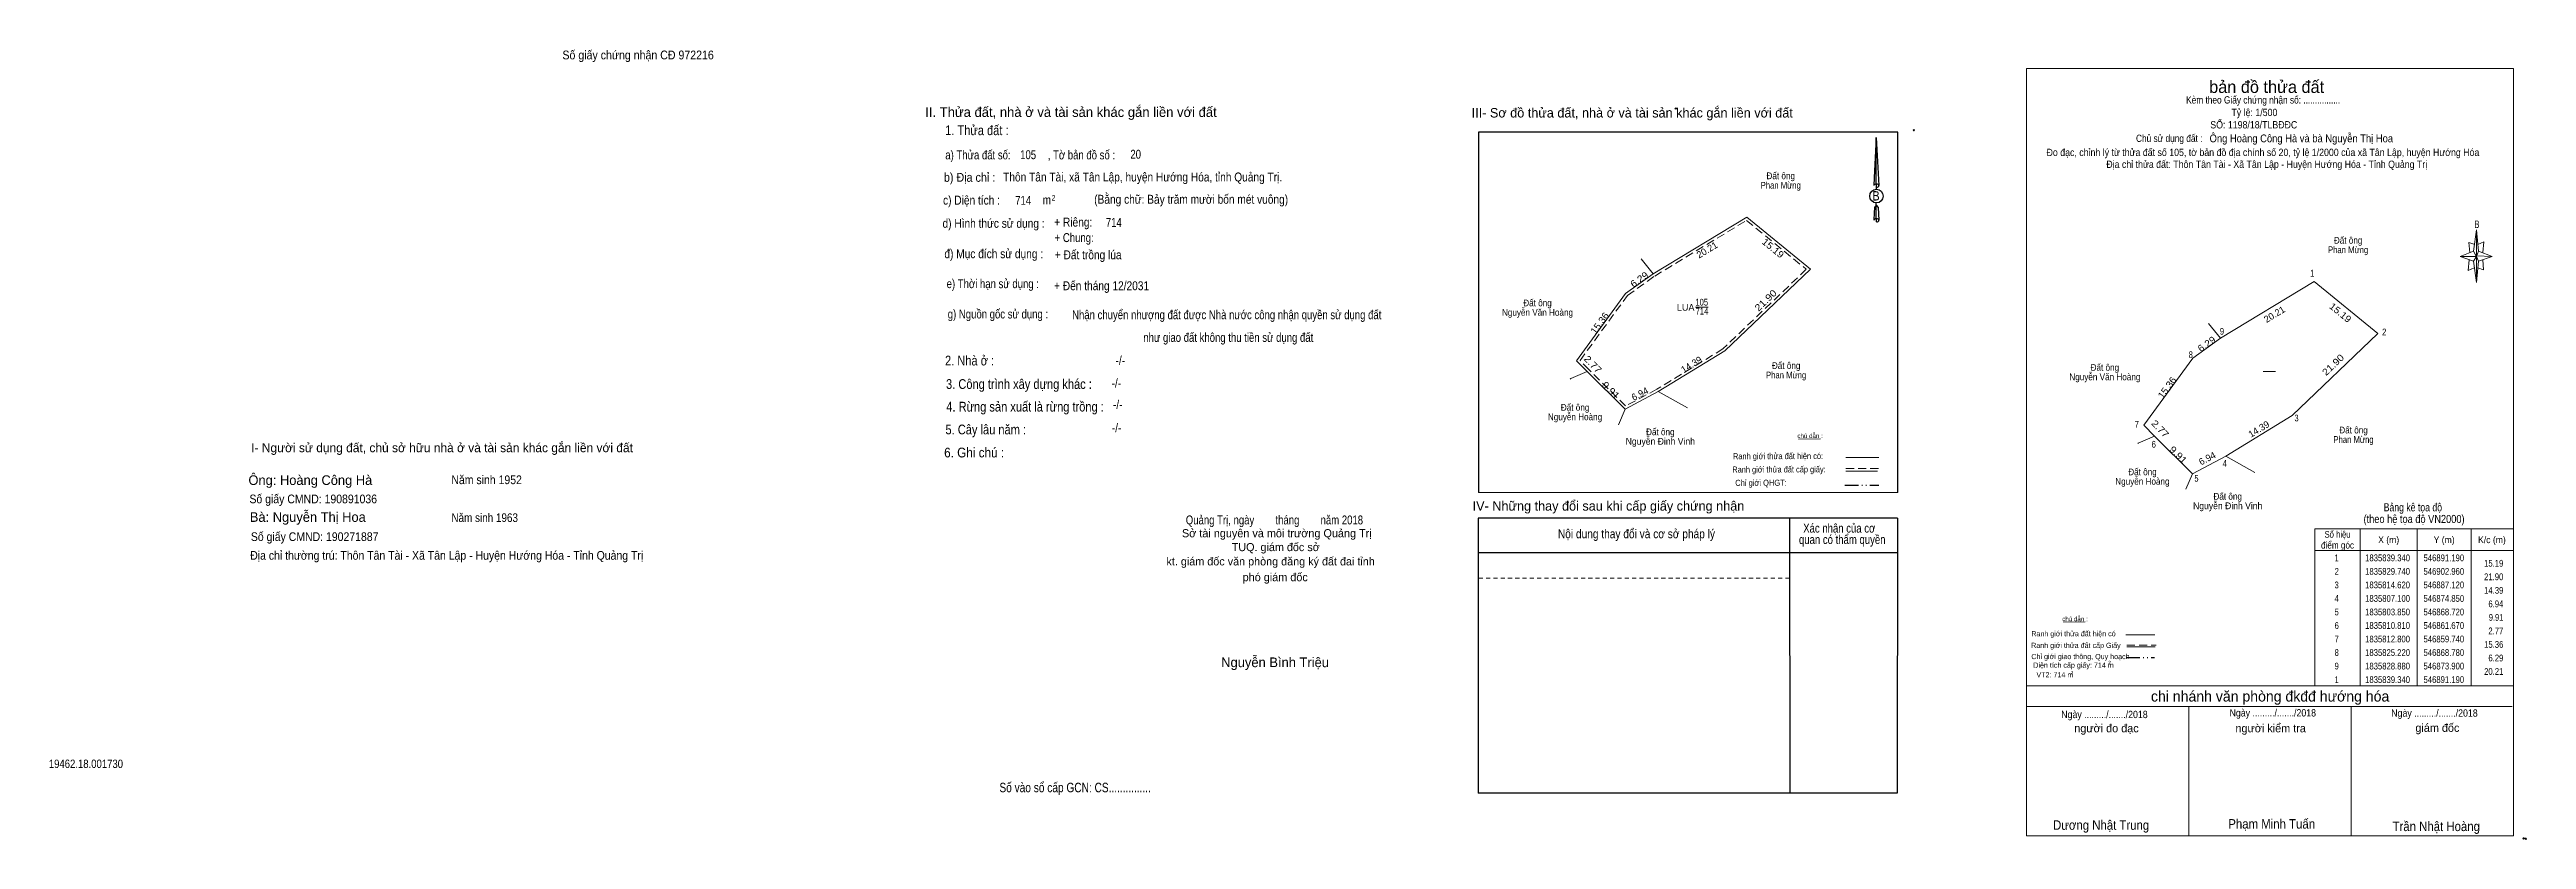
# Model space of a CAD drawing. Header units: metres. Extents: x 546473 to 546930, y 1835736 to 1835882.
import ezdxf
from ezdxf.enums import TextEntityAlignment as Align

# ---------------------------------------------------------------- set-up
doc = ezdxf.new("R2010")
doc.units = ezdxf.units.M
doc.header["$LTSCALE"] = 0.5
doc.header["$PDMODE"] = 32
doc.header["$PDSIZE"] = 0.25
for name, pattern in [('DASH_DOUBLE_DOT', [9.2, 5, -1.2, 0.3, -1.2, 0.3, -1.2]), ('MEDIUM_DASHED', [4.5, 3, -1.5]), ('SHORT_DASHED', [2.7, 1.5, -1.2])]:
    doc.linetypes.add(name, pattern=pattern)
for name, color, linetype, lineweight in [('10', 7, 'Continuous', 13), ('28', 7, 'Continuous', 25), ('42', 7, 'Continuous', 13), ('5', 7, 'Continuous', 13), ('54', 7, 'Continuous', 13), ('63', 7, 'Continuous', 25)]:
    doc.layers.add(name, color=color, linetype=linetype, lineweight=lineweight)
for name, color, linetype in [('18', 7, 'Continuous'), ('19', 7, 'Continuous'), ('34', 7, 'Continuous'), ('40', 7, 'Continuous'), ('43', 7, 'Continuous'), ('45', 7, 'Continuous'), ('6', 7, 'Continuous'), ('7', 7, 'Continuous'), ('8', 7, 'Continuous')]:
    doc.layers.add(name, color=color, linetype=linetype)

msp = doc.modelspace()

# ---------------------------------------------------------------- linework, layer by layer
at = {"layer": '10'}
for p, q in [((546871.7, 1835831.61), (546873.9, 1835828.88)), ((546861.67, 1835810.81), (546868.72, 1835803.85)), ((546868.72, 1835803.85), (546874.85, 1835807.1)), ((546880.27, 1835804.08), (546874.85, 1835807.1)), ((546867.49, 1835800.97), (546868.72, 1835803.85))]:
    msp.add_line(p, q, dxfattribs=at)
for points in [[(546873.9, 1835828.88), (546891.19, 1835839.34), (546902.96, 1835829.74), (546887.12, 1835814.62), (546874.85, 1835807.1)], [(546861.67, 1835810.81), (546859.74, 1835812.8), (546868.78, 1835825.22), (546873.9, 1835828.88)], [(546858.58, 1835809.42), (546858.65, 1835809.51), (546861.67, 1835810.81)]]:
    msp.add_lwpolyline(points, dxfattribs=at)
at = {"layer": '28'}
for p, q in [((546794.24, 1835795.66), (546794.28, 1835744.78)), ((546814.17, 1835795.66), (546814.13, 1835744.78)), ((546814.16, 1835789.2), (546736.65, 1835789.2)), ((546814.13, 1835744.78), (546736.65, 1835744.78))]:
    msp.add_line(p, q, dxfattribs=at)
at = {"layer": '28', "linetype": 'SHORT_DASHED', "lineweight": 13}
msp.add_line((546794.22, 1835784.52), (546736.65, 1835784.52), dxfattribs=at)
at = {"layer": '28'}
msp.add_lwpolyline([(546814.17, 1835795.66), (546736.65, 1835795.66), (546736.65, 1835744.78)], dxfattribs=at)
at = {"layer": '42'}
msp.add_line((546736.72, 1835800.36), (546814.25, 1835800.36), dxfattribs=at)
at = {"layer": '5'}
for p, q in [((546920.69, 1835845), (546921.19, 1835848.9)), ((546920.69, 1835843.1), (546918.19, 1835844)), ((546921.59, 1835845), (546924.09, 1835844)), ((546922.39, 1835843.4), (546922.49, 1835841.5)), ((546921.59, 1835843.1), (546921.19, 1835839.2)), ((546922.49, 1835841.5), (546921.49, 1835841.9)), ((546856.38, 1835774.08), (546861.76, 1835774.08)), ((546856.58, 1835771.84), (546861.84, 1835771.84)), ((546838.03, 1835764.64), (546928.03, 1835764.64)), ((546838.03, 1835760.84), (546927.83, 1835760.84)), ((546838.03, 1835760.84), (546927.83, 1835760.84)), ((546838.03, 1835760.84), (546927.83, 1835760.84)), ((546868.03, 1835736.94), (546868.03, 1835760.84)), ((546898.03, 1835736.94), (546898.03, 1835760.84)), ((546928.03, 1835736.94), (546838.03, 1835736.94))]:
    msp.add_line(p, q, dxfattribs=at)
at = {"layer": '5', "linetype": 'MEDIUM_DASHED'}
msp.add_line((546856.58, 1835772.16), (546862.02, 1835772.16), dxfattribs=at)
at = {"layer": '5', "linetype": 'DASH_DOUBLE_DOT', "lineweight": 25}
msp.add_line((546856.48, 1835769.86), (546861.71, 1835769.86), dxfattribs=at)
at = {"layer": '5'}
for points in [[(546838.03, 1835878.74), (546928.03, 1835878.74), (546928.03, 1835736.94), (546838.03, 1835736.94)], [(546921.19, 1835848.9), (546921.59, 1835845), (546921.19, 1835844)], [(546921.19, 1835844), (546918.19, 1835844), (546920.69, 1835845), (546921.59, 1835843.1), (546924.09, 1835844), (546921.19, 1835844.1)], [(546921.19, 1835844), (546921.19, 1835839.2), (546920.69, 1835843.1)]]:
    msp.add_lwpolyline(points, close=True, dxfattribs=at)
for points in [[(546921.19, 1835844), (546920.69, 1835845), (546918.19, 1835844)], [(546919.89, 1835843.4), (546919.69, 1835841.4), (546920.79, 1835841.9)], [(546920.89, 1835846.2), (546919.79, 1835846.6), (546919.99, 1835844.7)], [(546921.19, 1835844), (546921.59, 1835843.1), (546924.09, 1835844)], [(546921.49, 1835846.2), (546922.59, 1835846.7), (546922.39, 1835844.7)]]:
    msp.add_lwpolyline(points, dxfattribs=at)
for p in [(546817.2, 1835867.32), (546929.93, 1835736.44), (546930.33, 1835736.38)]:
    msp.add_point(p, dxfattribs=at)
at = {"layer": '54'}
for p, q in [((546766.81, 1835843.53), (546769.01, 1835840.8)), ((546776.86, 1835834.63), (546779.16, 1835834.63)), ((546756.78, 1835822.73), (546763.83, 1835815.77)), ((546762.6, 1835812.89), (546763.83, 1835815.77)), ((546763.83, 1835815.77), (546769.96, 1835819.02)), ((546775.38, 1835816), (546769.96, 1835819.02)), ((546795.88, 1835810.24), (546799.92, 1835810.3))]:
    msp.add_line(p, q, dxfattribs=at)
at = {"layer": '54', "linetype": 'MEDIUM_DASHED'}
msp.add_lwpolyline([(546786.26, 1835850.65), (546797.32, 1835841.63), (546781.92, 1835826.94), (546769.71, 1835819.45), (546763.92, 1835816.38), (546757.14, 1835823.08), (546755.5, 1835824.77), (546764.25, 1835836.78), (546769.29, 1835840.38)], close=True, dxfattribs=at)
at = {"layer": '54'}
for points in [[(546769.01, 1835840.8), (546786.3, 1835851.26), (546798.07, 1835841.66), (546782.23, 1835826.54), (546769.96, 1835819.02)], [(546756.78, 1835822.73), (546754.85, 1835824.72), (546763.89, 1835837.14), (546769.01, 1835840.8)], [(546753.69, 1835821.34), (546753.76, 1835821.43), (546756.78, 1835822.73)]]:
    msp.add_lwpolyline(points, dxfattribs=at)
at = {"layer": '63'}
for p, q in [((546736.72, 1835867), (546736.72, 1835800.36)), ((546810.26, 1835865.96), (546810.73, 1835857.12)), ((546810.26, 1835865.96), (546810.73, 1835857.12)), ((546810.26, 1835865.96), (546810.73, 1835857.12)), ((546809.88, 1835858.5), (546809.81, 1835857.14)), ((546810.26, 1835857.42), (546810.26, 1835857.08)), ((546810.26, 1835857.08), (546810.26, 1835856.82)), ((546810.73, 1835857.12), (546810.73, 1835857.14)), ((546810.26, 1835856.82), (546810.26, 1835856.48)), ((546810.26, 1835856.82), (546810.26, 1835856.48)), ((546810.26, 1835856.82), (546810.26, 1835856.48)), ((546810.26, 1835853.5), (546810.26, 1835853.9)), ((546810.26, 1835853.5), (546810.26, 1835853.9)), ((546810.26, 1835853.5), (546810.26, 1835853.9)), ((546810.26, 1835853.5), (546810.61, 1835853.02)), ((546810.26, 1835853.5), (546810.61, 1835853.02)), ((546810.26, 1835853.5), (546810.61, 1835853.02)), ((546810.61, 1835853.02), (546810.73, 1835850.7)), ((546810.61, 1835853.02), (546810.73, 1835850.7)), ((546810.61, 1835853.02), (546810.73, 1835850.7)), ((546810.26, 1835851), (546810.26, 1835850.66)), ((546810.26, 1835850.66), (546810.26, 1835850.4)), ((546810.73, 1835850.7), (546810.73, 1835850.72))]:
    msp.add_line(p, q, dxfattribs=at)
at = {"layer": '63', "lineweight": 13}
for p, q in [((546881.75, 1835822.71), (546884.05, 1835822.71)), ((546804.61, 1835806.82), (546810.71, 1835806.82)), ((546804.65, 1835804.34), (546810.51, 1835804.34)), ((546804.65, 1835804.34), (546810.51, 1835804.34)), ((546899.73, 1835793.64), (546899.73, 1835764.64)), ((546910.23, 1835793.64), (546910.23, 1835764.64)), ((546920.23, 1835793.64), (546920.23, 1835764.64)), ((546891.33, 1835789.64), (546928.03, 1835789.64)), ((546844.84, 1835776.39), (546848.88, 1835776.45))]:
    msp.add_line(p, q, dxfattribs=at)
at = {"layer": '63', "linetype": 'MEDIUM_DASHED', "lineweight": 13}
msp.add_line((546804.65, 1835804.78), (546810.65, 1835804.78), dxfattribs=at)
at = {"layer": '63', "linetype": 'DASH_DOUBLE_DOT'}
msp.add_line((546804.47, 1835801.74), (546810.71, 1835801.74), dxfattribs=at)
at = {"layer": '63'}
for points in [[(546814.25, 1835800.36), (546814.25, 1835867), (546736.72, 1835867)], [(546810.26, 1835857.42), (546810.26, 1835865.96), (546809.88, 1835858.5)], [(546810.26, 1835851), (546810.26, 1835853.5), (546809.93, 1835853.02), (546809.88, 1835852.08), (546809.81, 1835850.72)]]:
    msp.add_lwpolyline(points, dxfattribs=at)
at = {"layer": '63', "lineweight": 13}
msp.add_lwpolyline([(546891.33, 1835793.64), (546928.03, 1835793.64), (546928.03, 1835764.64), (546891.33, 1835764.64)], close=True, dxfattribs=at)
at = {"layer": '63'}
for centre, start_param, end_param in [((546810.2868, 1835857.0981), 1.57079633, 3.07445202), ((546810.2868, 1835857.0981), 0.06714063, 1.57079633), ((546810.2868, 1835857.0981), 4.71238898, 6.28318531), ((546810.2868, 1835850.6777), 2.49106941, 3.07427841), ((546810.2868, 1835850.6777), 1.57079633, 2.49106941), ((546810.2868, 1835850.6777), 0.06714063, 1.57079633), ((546810.2868, 1835850.6777), 4.71238898, 6.28318531)]:
    msp.add_ellipse(centre, major_axis=(0.4535, 0), ratio=0.655448, start_param=start_param, end_param=end_param, dxfattribs=at)
msp.add_ellipse((546810.2863, 1835855.1597), major_axis=(0, 1.258), ratio=0.983453, dxfattribs=at)
msp.add_point((546773.2, 1835871.32), dxfattribs=at)

# ---------------------------------------------------------------- texts
at = {"layer": '18'}
for s, height, p in [('II. Thửa đất, nhà ở và tài sản khác gắn liền với đất', 1.8, (546661.385, 1835869.78)), ('Sở tài nguyên và môi trường Quảng Trị', 1.5, (546699.44, 1835792.1))]:
    msp.add_text(s, height=height, dxfattribs=at).set_placement(p, align=Align.CENTER)
for s, height, width, p in [('1. Thửa đất :', 1.8, 0.85, (546643.985, 1835866.42)), ('a) Thửa đất số:              , Tờ bản đồ số : ', 1.65, 0.8, (546654.085, 1835861.94)), ('105', 1.65, 0.8, (546653.46, 1835861.98)), ('20', 1.65, 0.8, (546673.345, 1835862.06)), ('b) Địa chỉ : ', 1.65, 0.9, (546642.91, 1835857.8)), ('Thôn Tân Tài, xã Tân Lập, huyện Hướng Hóa, tỉnh Quảng Trị.', 1.65, 0.85, (546674.635, 1835857.86)), ('c) Diện tích :                                                   ', 1.65, 0.85, (546656.285, 1835853.58)), ('714', 1.65, 0.8, (546652.55, 1835853.54)), (' m', 1.65, 0.85, (546656.655, 1835853.62)), ('2', 1, 0.75, (546658.165, 1835854.34)), ('d) Hình thức sử dụng :', 1.65, 0.85, (546647.075, 1835849.3)), ('+ Riêng: ', 1.65, 0.85, (546662.065, 1835849.52)), ('       + Chung:', 1.65, 0.8, (546660.255, 1835846.66)), ('đ) Mục đích sử dụng :', 1.65, 0.85, (546647.105, 1835843.68)), ('e) Thời hạn sử dụng :', 1.65, 0.8, (546646.93, 1835838.14)), ('+ Đến tháng 12/2031', 1.65, 0.85, (546667.04, 1835837.76)), ('g) Nguồn gốc sử dụng :', 1.65, 0.8, (546647.875, 1835832.54)), ('2. Nhà ở :', 1.8, 0.85, (546642.635, 1835823.86)), ('3. Công trình xây dựng khác :', 1.8, 0.85, (546651.765, 1835819.52)), ('4. Rừng sản xuất là rừng trồng :', 1.8, 0.85, (546652.895, 1835815.34)), ('5. Cây lâu năm :', 1.8, 0.85, (546645.63, 1835811.12)), ('6. Ghi chú :', 1.8, 0.9, (546643.475, 1835806.86)), ('Quảng Trị, ngày        tháng        năm 2018', 1.65, 0.8, (546698.995, 1835794.48)), ('19462.18.001730', 1.55, 0.85, (546479.275, 1835749.46)), ('Số vào sổ cấp GCN: CS...............', 1.75, 0.8, (546662.15, 1835744.98))]:
    msp.add_text(s, height=height, dxfattribs=dict(at, width=width)).set_placement(p, align=Align.CENTER)
at = {"layer": '19'}
for s, height, p in [('Ông: Hoàng Công Hà', 1.78, (546520.77, 1835801.77)), ('Bà: Nguyễn Thị Hoa', 1.78, (546520.295, 1835794.95)), ('kt. giám đốc văn phòng đăng ký đất đai tỉnh', 1.493, (546698.295, 1835786.9)), ('TUQ. giám đốc sở', 1.493, (546699.24, 1835789.54)), ('phó giám đốc', 1.5, (546699.14, 1835783.98)), ('Nguyễn Bình Triệu', 1.787, (546699.115, 1835768.1))]:
    msp.add_text(s, height=height, dxfattribs=at).set_placement(p, align=Align.CENTER)
at = {"layer": '28'}
for s, height, width, p in [('-/-', 1.65, 0.85, (546670.505, 1835823.96)), ('-/-', 1.65, 0.85, (546669.775, 1835819.78)), ('-/-', 1.65, 0.85, (546670.025, 1835815.82)), ('-/-', 1.65, 0.85, (546669.815, 1835811.5)), ('Năm sinh 1952', 1.61, 0.9, (546553.355, 1835801.92)), ('Số giấy CMND: 190891036', 1.61, 0.9, (546521.3, 1835798.38)), ('Số giấy CMND: 190271887', 1.61, 0.9, (546521.565, 1835791.41)), ('Năm sinh 1963', 1.61, 0.85, (546552.995, 1835794.92)), ('Nội dung thay đổi và cơ sở pháp lý', 1.65, 0.85, (546765.92, 1835791.92)), ('Xác nhận của cơ', 1.65, 0.8, (546803.415, 1835792.96)), ('Địa chỉ thường trú: Thôn Tân Tài - Xã Tân Lập - Huyện Hướng Hóa - Tỉnh Quảng Trị', 1.61, 0.9, (546545.975, 1835787.95)), (' quan có thẩm quyền', 1.65, 0.8, (546803.72, 1835790.86))]:
    msp.add_text(s, height=height, dxfattribs=dict(at, width=width)).set_placement(p, align=Align.CENTER)
for s, height, p in [('I- Người sử dụng đất, chủ sở hữu nhà ở và tài sản khác gắn liền với đất', 1.653, (546545.115, 1835807.82)), ('IV- Những thay đổi sau khi cấp giấy chứng nhận', 1.75, (546760.745, 1835797.02))]:
    msp.add_text(s, height=height, dxfattribs=at).set_placement(p, align=Align.CENTER)
at = {"layer": '34', "width": 0.9}
msp.add_text('Ông Hoàng Công Hà và bà Nguyễn Thị Hoa', height=1.44, dxfattribs=at).set_placement((546871.88, 1835865.1))
at = {"layer": '40', "width": 0.9}
msp.add_text('Số giấy chứng nhận CĐ 972216', height=1.627, dxfattribs=at).set_placement((546581.36, 1835880.42), align=Align.CENTER)
at = {"layer": '43', "width": 0.8}
for s, p in [('Nhận chuyển nhượng đất được Nhà nước công nhận quyền sử dụng đất', (546690.175, 1835832.4)), ('như giao đất không thu tiền sử dụng đất', (546690.465, 1835828.21))]:
    msp.add_text(s, height=1.65, dxfattribs=at).set_placement(p, align=Align.CENTER)
at = {"layer": '45', "width": 0.85}
msp.add_text('(Bằng chữ: Bảy trăm mười bốn mét vuông)', height=1.65, dxfattribs=at).set_placement((546683.6, 1835853.74), align=Align.CENTER)
at = {"layer": '5'}
for s, height, p in [('bản đồ thửa đất', 2.25, (546882.425, 1835874.22)), ('chi nhánh văn phòng đkđđ hướng hóa', 1.944, (546883.065, 1835761.74)), ('người đo đạc', 1.5, (546852.815, 1835756.06)), ('người kiểm tra', 1.5, (546883.165, 1835756.06)), (' giám đốc', 1.5, (546913.71, 1835756.14))]:
    msp.add_text(s, height=height, dxfattribs=at).set_placement(p, align=Align.CENTER)
for s, height, width, p in [('Kèm theo Giấy chứng nhận số: ................', 1.35, 0.85, (546881.78, 1835872.26)), ('Tỷ lệ: 1/500', 1.35, 0.9, (546880.16, 1835869.94)), ('Chủ sử dụng đất :', 1.35, 0.85, (546864.41, 1835865.16)), ('SỐ: 1198/18/TLBĐĐC', 1.35, 0.9, (546880.045, 1835867.66)), ('Đo đạc, chỉnh lý từ thửa đất số 105, tờ bản đồ địa chính số 20, tỷ lệ 1/2000 của xã Tân Lập, huyện Hướng Hóa', 1.35, 0.9, (546881.74, 1835862.56)), ('Địa chỉ thửa đất: Thôn Tân Tài - Xã Tân Lập - Huyện Hướng Hóa - Tỉnh Quảng Trị', 1.35, 0.9, (546882.445, 1835860.36)), ('B', 1.378, 0.8, (546921.29, 1835849.26)), ('Ranh giới thửa đất hiện có ', 0.96, 0.9, (546846.895, 1835773.8)), ('Ranh giới thửa đất cấp Giấy', 0.96, 0.9, (546847.16, 1835771.64)), ('Chỉ giới giao thông, Quy hoạch', 0.96, 0.9, (546848.01, 1835769.58)), (' VT2: 714 m', 0.96, 0.9, (546843.09, 1835766.21)), ('Diện tích cấp giấy: 714 m', 0.96, 0.9, (546846.715, 1835767.98)), ('Ngày ........./......./2018', 1.35, 0.9, (546852.44, 1835758.68)), ('Ngày ........./......./2018', 1.35, 0.9, (546883.56, 1835758.98)), ('Ngày ........./......./2018', 1.35, 0.9, (546913.45, 1835758.94)), ('Dương Nhật Trung', 1.75, 0.9, (546851.825, 1835738.04)), ('Phạm Minh Tuấn', 1.75, 0.9, (546883.355, 1835738.26)), ('Trần Nhật Hoàng', 1.75, 0.9, (546913.78, 1835737.8))]:
    msp.add_text(s, height=height, dxfattribs=dict(at, width=width)).set_placement(p, align=Align.CENTER)
at = {"layer": '54'}
for s, width, p in [('Phan Mừng', 0.85, (546792.595, 1835856.53)), ('Đất ông', 0.9, (546792.595, 1835858.28)), ('Nguyễn Văn Hoàng', 0.9, (546747.625, 1835833.04)), ('Đất ông', 0.9, (546747.625, 1835834.79)), ('105', 0.85, (546777.985, 1835834.92)), ('714', 0.85, (546778.04, 1835833.26)), ('Phan Mừng', 0.85, (546793.595, 1835821.46)), ('Đất ông', 0.9, (546793.595, 1835823.21)), ('Đất ông', 0.9, (546754.575, 1835815.48)), ('Nguyễn Hoàng', 0.9, (546754.565, 1835813.73)), ('Đất ông', 0.9, (546770.335, 1835810.96)), ('Nguyễn Đinh Vinh', 0.95, (546770.335, 1835809.21))]:
    msp.add_text(s, height=1.25, dxfattribs=dict(at, width=width)).set_placement(p, align=Align.CENTER)
for s, height, rotation, p in [('20.21', 1.25, 31.173, (546779.2965, 1835844.6789)), ('14.39', 1.25, 31.503, (546776.4234, 1835823.482)), ('6.94', 1.25, 27.932, (546766.8522, 1835818.0424)), ('chú dẫn :', 0.8293, 359.974, (546798.0248, 1835810.4388))]:
    msp.add_text(s, height=height, rotation=rotation, dxfattribs=at).set_placement(p, align=Align.CENTER)
for s, height, rotation, width, p in [('15.19', 1.25, 320.798, 1.1, (546790.765, 1835845.036)), ('6.29', 1.25, 35.559, 1.1, (546766.8116, 1835839.2334)), ('21.90', 1.25, 43.668, 1.15, (546790.2435, 1835835.4342)), ('15.36', 1.25, 53.951, 1.05, (546759.6336, 1835831.3022)), ('2.77', 1.25, 314.123, 1.15, (546757.4019, 1835823.6251)), ('9.91', 1.25, 315.368, 1.15, (546760.7459, 1835818.8218)), ('Ranh giới thửa đất hiện có:', 1.127, 0.135, 0.8, (546792.0937, 1835806.5375))]:
    msp.add_text(s, height=height, rotation=rotation, dxfattribs=dict(at, width=width)).set_placement(p, align=Align.CENTER)
msp.add_text('LUA', height=1.25, dxfattribs=at).set_placement((546775.015, 1835833.97), align=Align.CENTER)
at = {"layer": '6'}
for s, width, p in [('Bảng kê tọa độ ', 0.8, (546909.675, 1835796.89)), ('(theo hệ tọa độ VN2000)', 0.85, (546909.675, 1835794.73))]:
    msp.add_text(s, height=1.5, dxfattribs=dict(at, width=width)).set_placement(p, align=Align.CENTER)
at = {"layer": '63'}
msp.add_text('III- Sơ đồ thửa đất, nhà ở và tài sản khác gắn liền với đất', height=1.75, dxfattribs=at).set_placement((546765.14, 1835869.68), align=Align.CENTER)
for s, height, width, p in [('B', 1.728, 0.85, (546810.215, 1835854.34)), ('Phan Mừng', 1.25, 0.85, (546897.485, 1835844.61)), ('Đất ông', 1.25, 0.9, (546897.485, 1835846.36)), ('Nguyễn Văn Hoàng', 1.25, 0.9, (546852.515, 1835821.12)), ('Đất ông', 1.25, 0.9, (546852.515, 1835822.87)), ('Đất ông', 1.25, 0.9, (546898.485, 1835811.29)), ('Phan Mừng', 1.25, 0.85, (546898.485, 1835809.54)), ('Nguyễn Hoàng', 1.25, 0.9, (546859.455, 1835801.81)), ('Đất ông', 1.25, 0.9, (546859.465, 1835803.56)), ('Nguyễn Đinh Vinh', 1.25, 0.95, (546875.225, 1835797.29)), ('Đất ông', 1.25, 0.9, (546875.225, 1835799.04)), ('Số hiệu', 1.25, 0.85, (546895.53, 1835792.02)), ('điểm góc', 1.25, 0.9, (546895.53, 1835790.02)), (' 1', 1.25, 0.75, (546895.18, 1835787.67)), ('1835839.340', 1.25, 0.85, (546904.78, 1835787.67)), ('X (m)', 1.25, 0.95, (546904.98, 1835791.02)), ('546891.190', 1.25, 0.85, (546915.18, 1835787.67)), ('Y (m)', 1.25, 0.95, (546915.235, 1835791.02)), ('K/c (m)', 1.25, 0.95, (546924.075, 1835791.02)), (' 3', 1.25, 0.8, (546895.175, 1835782.67)), (' 2', 1.25, 0.85, (546895.185, 1835785.17)), ('1835829.740', 1.25, 0.85, (546904.78, 1835785.17)), ('1835814.620', 1.25, 0.85, (546904.78, 1835782.67)), ('546902.960', 1.25, 0.85, (546915.18, 1835785.17)), ('546887.120', 1.25, 0.85, (546915.18, 1835782.67)), (' 4', 1.25, 0.85, (546895.18, 1835780.17)), ('1835807.100', 1.25, 0.85, (546904.78, 1835780.17)), ('546874.850', 1.25, 0.85, (546915.18, 1835780.17)), (' 5', 1.25, 0.8, (546895.185, 1835777.67)), (' 6', 1.25, 0.85, (546895.185, 1835775.17)), ('1835803.850', 1.25, 0.85, (546904.78, 1835777.67)), ('1835810.810', 1.25, 0.85, (546904.78, 1835775.17)), ('546868.720', 1.25, 0.85, (546915.18, 1835777.67)), ('546861.670', 1.25, 0.85, (546915.18, 1835775.17)), (' 8', 1.25, 0.8, (546895.185, 1835770.17)), (' 7', 1.25, 0.8, (546895.185, 1835772.67)), ('1835812.800', 1.25, 0.85, (546904.78, 1835772.67)), ('1835825.220', 1.25, 0.85, (546904.78, 1835770.17)), ('546859.740', 1.25, 0.85, (546915.18, 1835772.67)), ('546868.780', 1.25, 0.85, (546915.18, 1835770.17)), ('2', 0.625, 0.8, (546846.46, 1835766.77)), ('2', 0.625, 0.8, (546853.39, 1835768.64)), (' 9', 1.25, 0.85, (546895.18, 1835767.67)), (' 1', 1.25, 0.75, (546895.18, 1835765.17)), ('1835828.880', 1.25, 0.85, (546904.78, 1835767.67)), ('1835839.340', 1.25, 0.85, (546904.78, 1835765.17)), ('546873.900', 1.25, 0.85, (546915.18, 1835767.67)), ('546891.190', 1.25, 0.85, (546915.18, 1835765.17))]:
    msp.add_text(s, height=height, dxfattribs=dict(at, width=width)).set_placement(p, align=Align.CENTER)
for s, width, p in [(' 1', 0.75, (546891.24, 1835840.28)), (' 9', 0.85, (546874.56, 1835829.54)), (' 2', 0.85, (546904.55, 1835829.41)), (' 8', 0.8, (546868.78, 1835825.22)), (' 7', 0.8, (546858.81, 1835812.36)), (' 3', 0.8, (546888.33, 1835813.52)), (' 6', 0.85, (546861.95, 1835808.67)), (' 5', 0.8, (546869.83, 1835802.37)), (' 4', 0.85, (546875.07, 1835805.12)), ('21.90', 0.85, (546926.18, 1835784.17)), ('15.19', 0.85, (546926.18, 1835786.67)), ('14.39', 0.85, (546926.18, 1835781.67)), ('6.94', 0.85, (546926.18, 1835779.17)), ('2.77', 0.85, (546926.18, 1835774.17)), ('9.91', 0.8, (546926.18, 1835776.67)), ('15.36', 0.85, (546926.18, 1835771.67)), ('6.29', 0.85, (546926.18, 1835769.17)), ('20.21', 0.85, (546926.18, 1835766.67))]:
    msp.add_text(s, height=1.25, dxfattribs=dict(at, width=width)).set_placement(p, align=Align.RIGHT)
for s, height, rotation, p in [('20.21', 1.25, 31.173, (546884.1865, 1835832.7589)), ('14.39', 1.25, 31.503, (546881.3134, 1835811.562)), ('6.94', 1.25, 27.932, (546871.7422, 1835806.1224)), ('chú dẫn :', 0.8293, 359.974, (546846.9948, 1835776.5888))]:
    msp.add_text(s, height=height, rotation=rotation, dxfattribs=at).set_placement(p, align=Align.CENTER)
for s, height, rotation, width, p in [('15.19', 1.25, 320.798, 1.1, (546895.655, 1835833.116)), ('6.29', 1.25, 35.559, 1.1, (546871.6965, 1835827.3098)), ('21.90', 1.25, 43.668, 1.15, (546895.1335, 1835823.5142)), ('15.36', 1.25, 53.951, 1.05, (546864.5236, 1835819.3822)), ('2.77', 1.25, 314.123, 1.15, (546862.2919, 1835811.7051)), ('9.91', 1.25, 315.368, 1.15, (546865.6409, 1835806.8968)), ('Chỉ giới QHGT:', 1.122, 0.135, 0.85, (546788.9537, 1835801.6104)), ('Ranh giới thửa đất cấp giấy:', 1.122, 0.135, 0.8, (546792.2737, 1835804.0781))]:
    msp.add_text(s, height=height, rotation=rotation, dxfattribs=dict(at, width=width)).set_placement(p, align=Align.CENTER)
at = {"layer": '7', "width": 0.8}
msp.add_text('714', height=1.65, dxfattribs=at).set_placement((546669.3, 1835849.46), align=Align.CENTER)
at = {"layer": '8', "width": 0.85}
msp.add_text('+ Đất trồng lúa', height=1.65, dxfattribs=at).set_placement((546664.56, 1835843.48), align=Align.CENTER)

doc.saveas('drawing.dxf')
